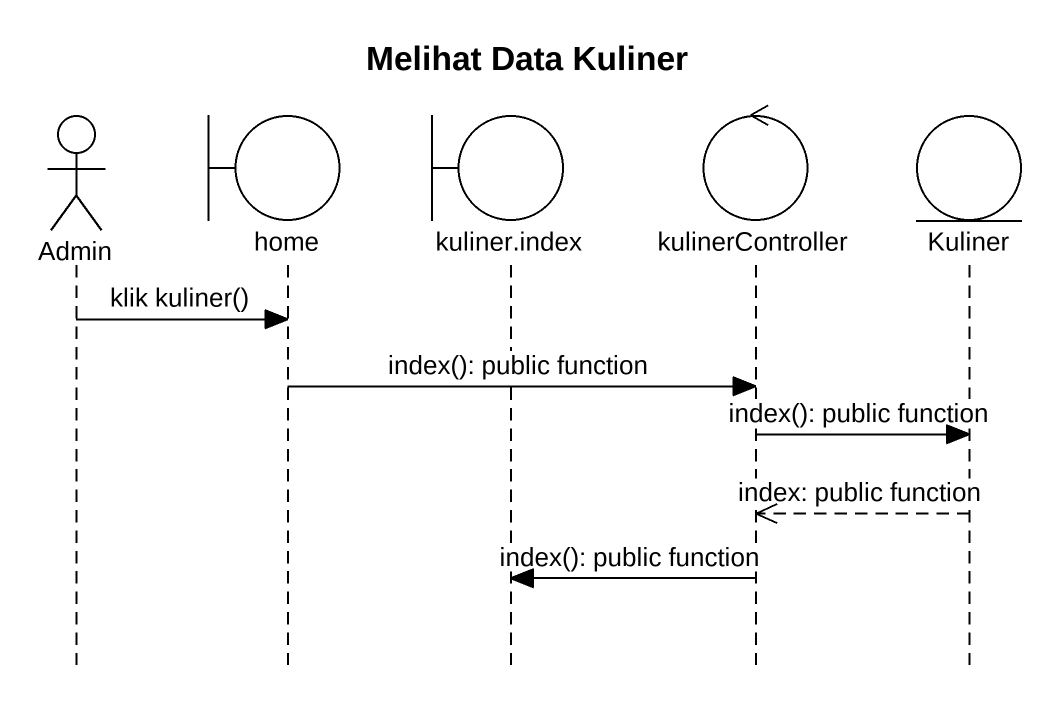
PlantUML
@startuml
title Melihat Data Kuliner
hide footbox
actor Admin
boundary home
boundary "kuliner.index" as kuliner_index
control kulinerController
entity Kuliner

Admin -> home : klik kuliner()
home -> kulinerController : index(): public function
kulinerController -> Kuliner : index(): public function
Kuliner -->> kulinerController : index: public function
kulinerController -> kuliner_index : index(): public function
@enduml
